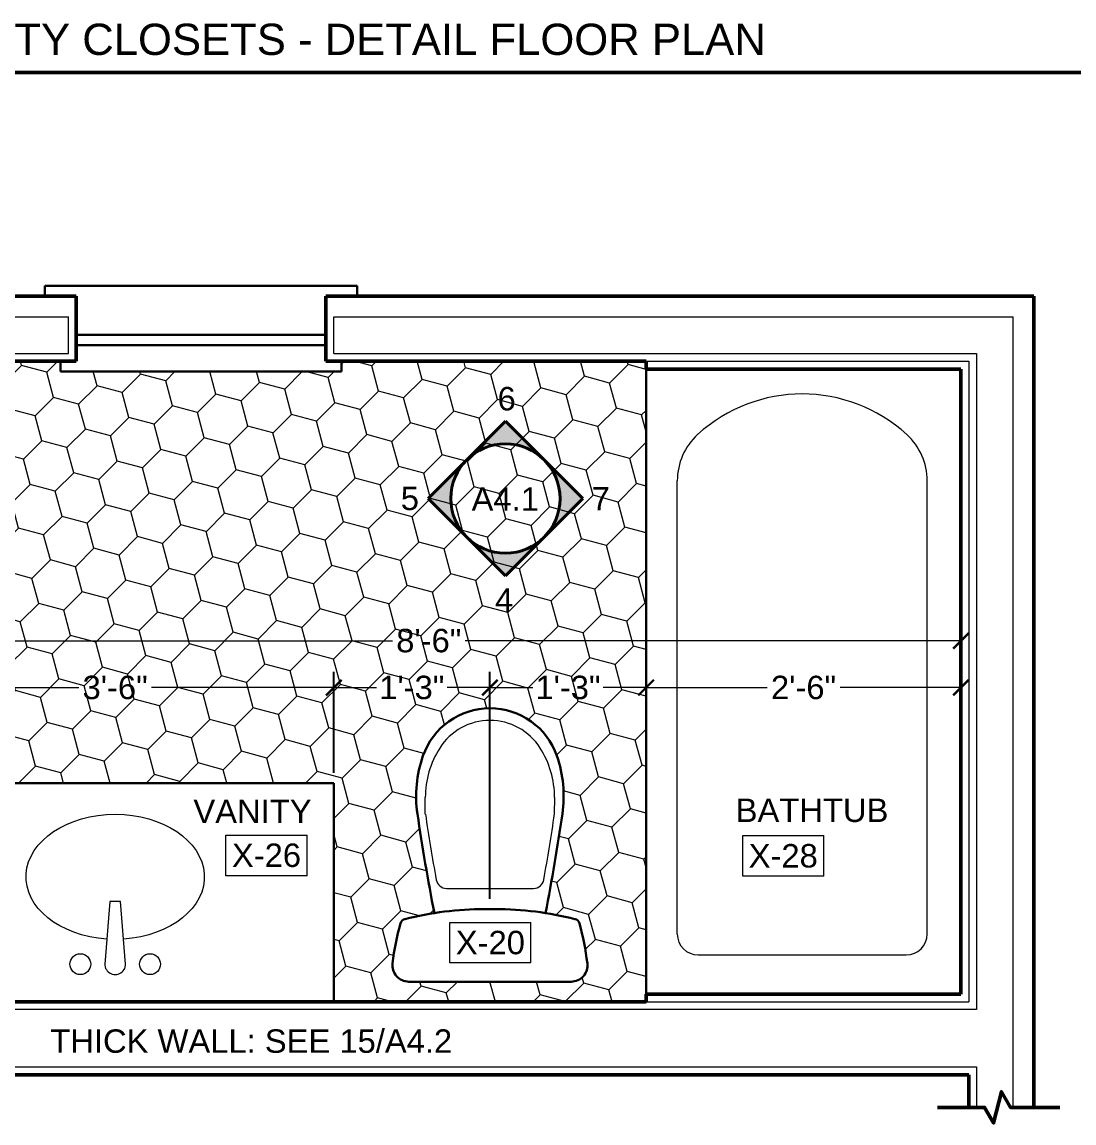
# Model space of a CAD drawing. Header units: inches. Extents: x -4969 to 16721, y 2489 to 24693.
# Drawn here: x 987.2 to 1088.2, y 3780.3 to 3886 of the extents above; entities that cross this region are included whole.
import ezdxf

# ---------------------------------------------------------------- set-up
doc = ezdxf.new("R2010")
doc.units = ezdxf.units.IN
doc.header["$MEASUREMENT"] = 0
doc.linetypes.add('DASHED', pattern=[0.75, 0.5, -0.25])
doc.layers.get('0').update_dxf_attribs({"lineweight": 5})
for name, color, linetype, lineweight in [('1', 1, 'Continuous', 9), ('2', 6, 'Continuous', 20), ('3', 3, 'Continuous', 30), ('5', 4, 'Continuous', 50), ('A-DIMSx', 7, 'Continuous', 9), ('A-LINK', 7, 'Continuous', 40), ('A-SYMB', 7, 'Continuous', 20), ('A-TEXTx', 7, 'Continuous', 20)]:
    doc.layers.add(name, color=color, linetype=linetype, lineweight=lineweight)
doc.styles.get("Standard").update_dxf_attribs({"font": 'Arial.ttf'})
doc.dimstyles.get("Standard").update_dxf_attribs({"dimtxt": 3, "dimasz": 2, "dimexe": 0.03125, "dimexo": 0.0625, "dimgap": 0.03125, "dimtad": 0, "dimtoh": 1, "dimdec": 4, "dimlfac": 0.99985, "dimzin": 0, "dimdsep": 46, "dimlunit": 4, "dimtxsty": 'Standard', "dimblk": 'ARCHTICK', "dimblk1": 'ARCHTICK', "dimblk2": 'ARCHTICK', "dimcen": 0.09, "dimclrt": 256, "dimadec": 0, "dimazin": 0, "dimtfac": 1, "dimtdec": 4, "dimtofl": 0, "dimtmove": 0, "dimatfit": 3, "dimfxl": 1, "dimtolj": 1, "dimtzin": 0, "dimarcsym": 0})

# ---------------------------------------------------------------- blocks, each defined once
blk = doc.blocks.new('window plan 24')
at = {"layer": '1'}
for p, q in [((181.69, 1833.26), (181.69, 1836.76)), ((207.19, 1833.26), (207.19, 1836.76))]:
    blk.add_line(p, q, dxfattribs=at)
at = {"layer": '3'}
for p, q in [((209.44, 1839.76), (179.44, 1839.76)), ((179.44, 1839.76), (179.44, 1838.76)), ((209.44, 1838.76), (209.44, 1839.76)), ((206.44, 1835.04), (182.44, 1835.04)), ((206.44, 1834.04), (182.44, 1834.04)), ((180.94, 1832.51), (180.94, 1831.51)), ((207.94, 1831.51), (207.94, 1832.51)), ((180.94, 1831.51), (207.94, 1831.51))]:
    blk.add_line(p, q, dxfattribs=at)
at = {"layer": '5'}
for p, q in [((182.44, 1832.51), (182.44, 1838.76)), ((206.44, 1832.51), (206.44, 1838.76))]:
    blk.add_line(p, q, dxfattribs=at)
blk = doc.blocks.new('TOILET round TOTO top')
at = {"layer": '1', "linetype": 'Continuous'}
for p, q in [((20663.27, 1803.45), (20664.85, 1803.46)), ((20656.14, 1801.42), (20656.14, 1793.04)), ((20663.28, 1791.03), (20664.85, 1791.02))]:
    blk.add_line(p, q, dxfattribs=at)
for centre, radius, start, end in [((20701.92, 1548.87), 257.49, 98.6329, 100.0541), ((20664.85, 1794.58), 8.87, 57.5383, 90), ((20657.14, 1801.42), 1, 100.0541, 180), ((20666.54, 1797.24), 5.72, 0, 57.5383), ((20666.54, 1797.24), 5.72, 302.4617, 0), ((20657.14, 1793.04), 1, 180, 259.8423), ((20691.55, 1985.1), 196.11, 259.8423, 261.7135), ((20664.85, 1799.9), 8.87, 270, 302.4617)]:
    blk.add_arc(centre, radius, start, end, dxfattribs=at)
at = {"layer": '3', "linetype": 'Continuous'}
for p, q in [((20647.17, 1797.24), (20647.17, 1805.04)), ((20647.17, 1797.24), (20647.17, 1789.44)), ((20654.14, 1797.75), (20654.14, 1797.24)), ((20654.14, 1796.73), (20654.14, 1797.24))]:
    blk.add_line(p, q, dxfattribs=at)
at = {"layer": '3', "linetype": 'DASHED'}
blk.add_line((20647.17, 1797.24), (20647.17, 1797.24), dxfattribs=at)
blk.add_line((20647.17, 1797.24), (20647.17, 1797.24), dxfattribs=at)
at = {"layer": '3', "linetype": 'Continuous'}
for centre, radius, start, end in [((20648.75, 1805.04), 1.57, 82.8564, 180), ((20645.51, 1779.25), 27.56, 74.7214, 82.8564), ((20652.62, 1805.27), 0.591, 14.0755, 74.7214), ((20622.64, 1797.75), 31.5, 0, 14.0755), ((20691.55, 1609.38), 196.86, 98.2539, 101.0651), ((20664.98, 1792.52), 11.81, 70.8883, 98.2539), ((20666.62, 1797.24), 6.81, 0, 70.8883), ((20666.62, 1797.24), 6.81, 289.1117, 0), ((20622.64, 1796.73), 31.5, 345.9245, 0), ((20691.55, 1985.1), 196.86, 258.9349, 261.7461), ((20664.98, 1801.97), 11.81, 261.7461, 289.1117), ((20648.75, 1789.44), 1.57, 180, 277.1436), ((20645.51, 1815.23), 27.56, 277.1436, 285.2786), ((20652.62, 1789.21), 0.591, 285.2786, 345.9245)]:
    blk.add_arc(centre, radius, start, end, dxfattribs=at)
blk = doc.blocks.new('_ArchTick')
at = {"color": 0, "linetype": 'ByBlock', "lineweight": 0, "const_width": 0.15}
blk.add_lwpolyline([(-0.5, -0.5), (0.5, 0.5)], dxfattribs=at)
blk = doc.blocks.new('*D215')
at = {"layer": 'A-DIMSx', "color": 0, "lineweight": -2, "ltscale": 0.1, "transparency": 16777216}
for p, q in [((975.11, 3817.93), (975.11, 3823.6)), ((1017.11, 3813.93), (1017.11, 3823.6))]:
    blk.add_line(p, q, dxfattribs=at)
at = {"layer": 'A-DIMSx', "color": 0, "lineweight": 5, "ltscale": 0.1, "transparency": 16777216}
for p, q in [((975.11, 3822.1), (992.62, 3822.1)), ((1017.11, 3822.1), (999.6, 3822.1))]:
    blk.add_line(p, q, dxfattribs=at)
at = {"layer": 'Defpoints', "color": 0, "ltscale": 0.1, "transparency": 16777216}
for p in [(1017.11, 3822.1), (975.11, 3816.93), (1017.11, 3812.93)]:
    blk.add_point(p, dxfattribs=at)
at = {"layer": 'A-DIMSx', "color": 0, "lineweight": 5, "ltscale": 0.1, "transparency": 16777216, "xscale": 1.5, "yscale": 1.5, "zscale": 1.5, "rotation": 180}
blk.add_blockref('_ArchTick', (975.11, 3822.1), dxfattribs=at)
at = {"layer": 'A-DIMSx', "color": 0, "lineweight": 5, "ltscale": 0.1, "transparency": 16777216, "xscale": 1.5, "yscale": 1.5, "zscale": 1.5}
blk.add_blockref('_ArchTick', (1017.11, 3822.1), dxfattribs=at)
at = {"layer": 'A-DIMSx', "ltscale": 0.1, "transparency": 16777216, "insert": (996.11, 3822.1), "char_height": 2.25, "attachment_point": 5}
blk.add_mtext('\\A1;3\'-6"', dxfattribs=at)
blk = doc.blocks.new('*D216')
at = {"layer": 'A-DIMSx', "color": 0, "lineweight": -2, "ltscale": 0.1, "transparency": 16777216}
for p, q in [((1047.11, 3792.93), (1047.11, 3823.6)), ((1077.36, 3793.68), (1077.36, 3823.6))]:
    blk.add_line(p, q, dxfattribs=at)
at = {"layer": 'A-DIMSx', "color": 0, "lineweight": 5, "ltscale": 0.1, "transparency": 16777216}
for p, q in [((1047.11, 3822.1), (1058.73, 3822.1)), ((1077.36, 3822.1), (1065.75, 3822.1))]:
    blk.add_line(p, q, dxfattribs=at)
at = {"layer": 'Defpoints', "color": 0, "ltscale": 0.1, "transparency": 16777216}
for p in [(1077.36, 3822.1), (1077.36, 3792.68), (1047.11, 3791.93)]:
    blk.add_point(p, dxfattribs=at)
at = {"layer": 'A-DIMSx', "color": 0, "lineweight": 5, "ltscale": 0.1, "transparency": 16777216, "xscale": 1.5, "yscale": 1.5, "zscale": 1.5, "rotation": 180}
blk.add_blockref('_ArchTick', (1047.11, 3822.1), dxfattribs=at)
at = {"layer": 'A-DIMSx', "color": 0, "lineweight": 5, "ltscale": 0.1, "transparency": 16777216, "xscale": 1.5, "yscale": 1.5, "zscale": 1.5}
blk.add_blockref('_ArchTick', (1077.36, 3822.1), dxfattribs=at)
at = {"layer": 'A-DIMSx', "ltscale": 0.1, "transparency": 16777216, "insert": (1062.24, 3822.1), "char_height": 2.25, "attachment_point": 5}
blk.add_mtext('\\A1;2\'-6"', dxfattribs=at)
blk = doc.blocks.new('*D218')
at = {"layer": 'A-DIMSx', "color": 0, "lineweight": -2, "ltscale": 0.1, "transparency": 16777216}
for p, q in [((975.11, 3817.93), (975.11, 3828.1)), ((1077.36, 3817.93), (1077.36, 3828.1))]:
    blk.add_line(p, q, dxfattribs=at)
at = {"layer": 'A-DIMSx', "color": 0, "lineweight": 5, "ltscale": 0.1, "transparency": 16777216}
for p, q in [((975.11, 3826.6), (1022.75, 3826.6)), ((1077.36, 3826.6), (1029.73, 3826.6))]:
    blk.add_line(p, q, dxfattribs=at)
at = {"layer": 'Defpoints', "color": 0, "ltscale": 0.1, "transparency": 16777216}
for p in [(1077.36, 3826.6), (975.11, 3816.93), (1077.36, 3816.93)]:
    blk.add_point(p, dxfattribs=at)
at = {"layer": 'A-DIMSx', "color": 0, "lineweight": 5, "ltscale": 0.1, "transparency": 16777216, "xscale": 1.5, "yscale": 1.5, "zscale": 1.5, "rotation": 180}
blk.add_blockref('_ArchTick', (975.11, 3826.6), dxfattribs=at)
at = {"layer": 'A-DIMSx', "color": 0, "lineweight": 5, "ltscale": 0.1, "transparency": 16777216, "xscale": 1.5, "yscale": 1.5, "zscale": 1.5}
blk.add_blockref('_ArchTick', (1077.36, 3826.6), dxfattribs=at)
at = {"layer": 'A-DIMSx', "ltscale": 0.1, "transparency": 16777216, "insert": (1026.24, 3826.6), "char_height": 2.25, "attachment_point": 5}
blk.add_mtext('\\A1;8\'-6"', dxfattribs=at)
blk = doc.blocks.new('*D221')
at = {"layer": 'A-DIMSx', "color": 0, "lineweight": -2, "ltscale": 0.1, "transparency": 16777216}
for p, q in [((1017.11, 3813.93), (1017.11, 3823.6)), ((1032.11, 3801.83), (1032.11, 3823.6))]:
    blk.add_line(p, q, dxfattribs=at)
at = {"layer": 'A-DIMSx', "color": 0, "lineweight": 5, "ltscale": 0.1, "transparency": 16777216}
for p, q in [((1017.11, 3822.1), (1021.23, 3822.1)), ((1032.11, 3822.1), (1028, 3822.1))]:
    blk.add_line(p, q, dxfattribs=at)
at = {"layer": 'Defpoints', "color": 0, "ltscale": 0.1, "transparency": 16777216}
for p in [(1032.11, 3822.1), (1017.11, 3812.93), (1032.11, 3800.83)]:
    blk.add_point(p, dxfattribs=at)
at = {"layer": 'A-DIMSx', "color": 0, "lineweight": 5, "ltscale": 0.1, "transparency": 16777216, "xscale": 1.5, "yscale": 1.5, "zscale": 1.5, "rotation": 180}
blk.add_blockref('_ArchTick', (1017.11, 3822.1), dxfattribs=at)
at = {"layer": 'A-DIMSx', "color": 0, "lineweight": 5, "ltscale": 0.1, "transparency": 16777216, "xscale": 1.5, "yscale": 1.5, "zscale": 1.5}
blk.add_blockref('_ArchTick', (1032.11, 3822.1), dxfattribs=at)
at = {"layer": 'A-DIMSx', "ltscale": 0.1, "transparency": 16777216, "insert": (1024.61, 3822.1), "char_height": 2.25, "attachment_point": 5}
blk.add_mtext('\\A1;1\'-3"', dxfattribs=at)
blk = doc.blocks.new('*D222')
at = {"layer": 'A-DIMSx', "color": 0, "lineweight": -2, "ltscale": 0.1, "transparency": 16777216}
for p, q in [((1032.11, 3801.83), (1032.11, 3823.6)), ((1047.11, 3793.43), (1047.11, 3823.6))]:
    blk.add_line(p, q, dxfattribs=at)
at = {"layer": 'A-DIMSx', "color": 0, "lineweight": 5, "ltscale": 0.1, "transparency": 16777216}
for p, q in [((1032.11, 3822.1), (1036.23, 3822.1)), ((1047.11, 3822.1), (1043, 3822.1))]:
    blk.add_line(p, q, dxfattribs=at)
at = {"layer": 'Defpoints', "color": 0, "ltscale": 0.1, "transparency": 16777216}
for p in [(1047.11, 3822.1), (1032.11, 3800.83), (1047.11, 3792.43)]:
    blk.add_point(p, dxfattribs=at)
at = {"layer": 'A-DIMSx', "color": 0, "lineweight": 5, "ltscale": 0.1, "transparency": 16777216, "xscale": 1.5, "yscale": 1.5, "zscale": 1.5, "rotation": 180}
blk.add_blockref('_ArchTick', (1032.11, 3822.1), dxfattribs=at)
at = {"layer": 'A-DIMSx', "color": 0, "lineweight": 5, "ltscale": 0.1, "transparency": 16777216, "xscale": 1.5, "yscale": 1.5, "zscale": 1.5}
blk.add_blockref('_ArchTick', (1047.11, 3822.1), dxfattribs=at)
at = {"layer": 'A-DIMSx', "ltscale": 0.1, "transparency": 16777216, "insert": (1039.61, 3822.1), "char_height": 2.25, "attachment_point": 5}
blk.add_mtext('\\A1;1\'-3"', dxfattribs=at)
blk = doc.blocks.new('CALLOUT - EQUIPMENT')
at = {"layer": 'A-SYMB', "lineweight": 20, "ltscale": 0.1}
for p, q in [((6507.92, 5642.87), (6523.51, 5642.87)), ((6507.92, 5635.08), (6507.92, 5642.87)), ((6523.51, 5635.08), (6523.51, 5642.87)), ((6523.51, 5635.08), (6507.92, 5635.08))]:
    blk.add_line(p, q, dxfattribs=at)
blk = doc.blocks.new('Elevation Callout - 1')
at = {"layer": 'A-LINK', "ltscale": 0.1}
blk.add_hatch(color=152, dxfattribs=at).paths.add_polyline_path([(2031.59, 7377.65), (2039.01, 7370.23), (2046.43, 7377.65, -0.198912), (2039.01, 7374.58, -0.198912)])
at = {"layer": 'A-LINK', "color": 152, "ltscale": 0.1}
for q in [(2031.59, 7377.65), (2046.43, 7377.65)]:
    blk.add_line((2039.01, 7370.23), q, dxfattribs=at)
blk.add_circle((2039.01, 7385.08), 10.5, dxfattribs=at)

msp = doc.modelspace()

# ---------------------------------------------------------------- hatches: boundary and pattern name
at = {"layer": '1', "lineweight": 0, "ltscale": 0.25}
h = msp.add_hatch(dxfattribs=at)
h.set_pattern_fill('HONEY', color=256, scale=20, angle=45)
h.paths.add_polyline_path([(1047.1122817, 3791.9347604), (1047.1122817, 3853.4347604), (1017.8618083, 3853.4347604), (1017.8618083, 3852.4347604), (990.8618083, 3852.4347604), (990.8618083, 3853.4347604), (939.1122817, 3853.4347604), (939.1122817, 3850.1847604), (938.8622817, 3850.1847604), (938.8622817, 3820.1847604), (939.1122817, 3820.1847604), (939.1122817, 3816.9347604), (975.1122817, 3816.9347604), (975.1122817, 3812.9347604), (1017.1122817, 3812.9347604), (1017.1122817, 3791.9347604)])
h.paths.add_polyline_path([(1022.7538449, 3795.6306681, -0.0355106559), (1023.5140217, 3799.4659312, -0.2709718046), (1023.9401044, 3799.8831594, -0.022913817), (1026.7681215, 3800.4559689, -0.0122668181), (1025.1475762, 3809.9771006, -0.119975666), (1025.6762683, 3815.5400933, -0.3195651297), (1032.1122817, 3820.1213953, -0.3195651297), (1038.548295, 3815.5400933, -0.119975666), (1039.0769871, 3809.9771006, -0.0122668181), (1037.4564418, 3800.4559689, -0.0229138173), (1040.284459, 3799.8831594, -0.2709717864), (1040.7105416, 3799.4659312, -0.0355106559), (1041.4707184, 3795.6306681, -0.4512211699), (1039.9080423, 3793.8599172), (1032.1122817, 3793.8599172), (1024.316521, 3793.8599172, -0.4512211699)], flags=16)

# ---------------------------------------------------------------- linework, layer by layer
at = {"layer": '1'}
for p, q in [((932.0096563, 3857.6847604), (991.6118083, 3857.6847604)), ((1017.1118083, 3857.6847604), (1082.3622817, 3857.6847604)), ((1082.3622817, 3781.8039303), (1082.3622817, 3857.6847604)), ((938.3622817, 3854.1847604), (991.6118083, 3854.1847604)), ((1017.1118083, 3854.1847604), (1078.8622817, 3854.1847604)), ((1078.8622817, 3854.1847604), (1078.8622817, 3791.1847604)), ((1047.1122817, 3853.4347604), (1078.1122817, 3853.4347604)), ((1078.1122817, 3853.4347604), (1078.1122817, 3791.9347604)), ((1047.1122817, 3791.9347604), (1078.1122817, 3791.9347604)), ((1078.8622817, 3791.1847604), (974.3622817, 3791.1847604)), ((969.1122817, 3785.6847604), (1078.8622817, 3785.6847604)), ((1078.8622817, 3785.6847604), (1078.8622817, 3781.8039303))]:
    msp.add_line(p, q, dxfattribs=at)
at = {"layer": '2'}
for p, q in [((1050.1122817, 3798.4347604), (1050.1122817, 3841.9610286)), ((1074.1122817, 3798.4347604), (1074.1122817, 3841.9610286)), ((1052.1122817, 3796.4347604), (1072.1122817, 3796.4347604))]:
    msp.add_line(p, q, dxfattribs=at)
at = {"layer": '2', "ltscale": 0.25}
for p, q in [((995.6122817, 3801.5511704), (995.1122817, 3795.5511704)), ((996.6122817, 3801.5511704), (995.6122817, 3801.5511704)), ((997.1122817, 3795.5511704), (996.6122817, 3801.5511704))]:
    msp.add_line(p, q, dxfattribs=at)
for centre in [(992.763435, 3795.5511704), (999.4611283, 3795.5511704)]:
    msp.add_circle(centre, 1, dxfattribs=at)
at = {"layer": '2'}
for centre, radius, start, end in [((1062.1122817, 3835.3898496), 14.8983366, 47.601478879, 132.398521121), ((1056.1122817, 3841.9610286), 6, 132.398521121, 180), ((1068.1122817, 3841.9610286), 6, 0, 47.601478879), ((1052.1122817, 3798.4347604), 2, 180, 270), ((1072.1122817, 3798.4347604), 2, 270, 0)]:
    msp.add_arc(centre, radius, start, end, dxfattribs=at)
at = {"layer": '2', "ltscale": 0.25}
msp.add_arc((996.1122817, 3795.5511704), 1, 170.472716619, 9.527283382, dxfattribs=at)
at = {"layer": '2', "ltscale": 0.25, "extrusion": (0, 0, -1)}
msp.add_ellipse((996.1122817, 3803.9347604), major_axis=(8.5662936, 0), ratio=0.7004196088, start_param=1.6642265454, end_param=7.7605514153, dxfattribs=at)
at = {"layer": '3'}
for p, q in [((1047.1122817, 3791.9347604), (1047.1122817, 3853.4347604)), ((975.1122817, 3812.9347604), (1017.1122817, 3812.9347604)), ((1017.1122817, 3791.9347604), (1017.1122817, 3812.9347604))]:
    msp.add_line(p, q, dxfattribs=at)
at = {"layer": '5', "ltscale": 0.1}
msp.add_line((933.746427, 3881.1523771), (1217.8061026, 3881.1523771), dxfattribs=at)
at = {"layer": '5'}
for p, q in [((932.0096563, 3859.6847604), (992.3618083, 3859.6847604)), ((1016.3618083, 3859.6847604), (1084.3622817, 3859.6847604)), ((1084.3622817, 3781.8039303), (1084.3622817, 3859.6847604)), ((992.3618083, 3853.4347604), (939.1122817, 3853.4347604)), ((1047.1122817, 3853.4347604), (1016.3618083, 3853.4347604)), ((1047.1122817, 3852.6847604), (1047.1122817, 3853.4347604)), ((1077.3622817, 3852.6847604), (1047.1122817, 3852.6847604)), ((1077.3622817, 3792.6847604), (1077.3622817, 3852.6847604)), ((1047.1122817, 3792.6847604), (1077.3622817, 3792.6847604)), ((1047.1122817, 3791.9347604), (1047.1122817, 3792.6847604)), ((975.1122817, 3791.9347604), (1047.1122817, 3791.9347604)), ((1078.1122817, 3784.9347604), (968.3622817, 3784.9347604)), ((1078.1122817, 3781.8039303), (1078.1122817, 3784.9347604))]:
    msp.add_line(p, q, dxfattribs=at)
msp.add_lwpolyline([(1086.8622817, 3781.8039303), (1082.1089972, 3781.8039303), (1081.2429718, 3783.3039303), (1080.4929718, 3780.3039303), (1079.6269464, 3781.8039303), (1075.1122817, 3781.8039303)], dxfattribs=at)

# ---------------------------------------------------------------- block references
msp.add_blockref('window plan 24', (809.9232297, 2020.9251852))
at = {"color": 152, "ltscale": 0.1, "yscale": 0.5, "zscale": 0.5}
for p, xscale, rotation in [((14.0956034, 7532.7902492), -0.5, 180), ((-2658.9371729, 4859.7574729), 0.5, 269.9999999999983), ((4726.1384108, 2820.7474418), 0.5, 90), ((2053.1056345, 147.7146655), -0.5, 359.9999999999983)]:
    msp.add_blockref('Elevation Callout - 1', p, dxfattribs=dict(at, xscale=xscale, rotation=rotation))
at = {"ltscale": 0.1, "rotation": 90.00000000000006}
msp.add_blockref('TOILET round TOTO top', (2829.3529159, -16853.3105902), dxfattribs=at)
at = {"layer": '2', "ltscale": 0.25, "xscale": 0.5, "yscale": 0.5, "zscale": 0.5}
for p in [(-2247.2123914, 986.5035149), (-2197.5679264, 986.4527669), (-2225.7030917, 978.1247398)]:
    msp.add_blockref('CALLOUT - EQUIPMENT', p, dxfattribs=at)

# ---------------------------------------------------------------- texts
at = {"ltscale": 0.1, "insert": (936.1396284, 3885.8379538), "char_height": 3, "width": 156.107329603, "attachment_point": 1}
msp.add_mtext('KITCHEN / DINING / UTILITY CLOSETS - DETAIL FLOOR PLAN', dxfattribs=at)
at = {"layer": 'A-LINK', "color": 152, "ltscale": 0.1, "attachment_point": 5}
for s, insert, char_height, width in [('6', (1033.7196715, 3849.8210017), 2.25, 1.734732483), ('5', (1024.4223441, 3840.2524574), 2.25, 1.734732483), ('{\\H0.75x;A4.1}', (1033.5828262, 3840.2037206), 3, 4.925655415), ('{\\H1.5x;7}', (1042.7576605, 3840.2330733), 1.5, 1.640711521), ('4', (1033.4682099, 3830.5097934), 2.25, 1.734732483)]:
    msp.add_mtext(s, dxfattribs=dict(at, insert=insert, char_height=char_height, width=width))
at = {"layer": 'A-TEXTx', "ltscale": 0.5, "char_height": 2.25}
for s, insert, width, attachment_point in [('{VANITY}', (1003.6269463, 3811.3415601), 9.43024395, 1), ('{BATHTUB}', (1055.7211266, 3811.4484243), 16.441011958, 1), ('{X-26}', (1010.6451479, 3805.9896242), 1.821971046, 5), ('{X-28}', (1060.289613, 3805.9388762), 1.821971046, 5), ('{X-20}', (1032.1544476, 3797.610849), 1.821971046, 5)]:
    msp.add_mtext(s, dxfattribs=dict(at, insert=insert, width=width, attachment_point=attachment_point))
at = {"layer": 'A-TEXTx', "color": 152, "ltscale": 0.25, "insert": (989.8808385, 3788.1491665), "char_height": 2.25, "attachment_point": 4}
msp.add_mtext('THICK WALL: SEE 15/A4.2', dxfattribs=at)

# ---------------------------------------------------------------- dimensions: what is measured, and where the dimension line sits
at = {"layer": 'A-DIMSx', "ltscale": 0.1}
for base, p1, p2, text, picture, middle in [((1077.3622817, 3826.6023893), (975.1122817, 3816.9347604), (1077.3622817, 3816.9347604), '8\'-6"', '*D218', (1026.2372817, 3826.6023893)), ((1077.3622817, 3822.1023893), (1047.1122817, 3791.9347604), (1077.3622817, 3792.6847604), '2\'-6"', '*D216', (1062.2372817, 3822.1023893))]:
    dim = msp.add_linear_dim(base=base, p1=p1, p2=p2, text=text, dimstyle='Standard', override={"dimtxt": 2.25, "dimasz": 1.5, "dimexe": 1.5, "dimexo": 1, "dimgap": 0.5, "dimlfac": -47.9928, "dimlwd": 5}, dxfattribs=at)
    dim.commit()
    dim.dimension.update_dxf_attribs({"geometry": picture, "text_midpoint": middle})
for base, p1, p2, picture, middle in [((1017.1122817, 3822.1023893), (975.1122817, 3816.9347604), (1017.1122817, 3812.9347604), '*D215', (996.1122817, 3822.1023893)), ((1032.1122817, 3822.1023893), (1017.1122817, 3812.9347604), (1032.1122817, 3800.8288547), '*D221', (1024.6122817, 3822.1023893)), ((1047.1122817, 3822.1023893), (1032.1122817, 3800.8288547), (1047.1122817, 3792.4347604), '*D222', (1039.6122817, 3822.1023893))]:
    dim = msp.add_linear_dim(base=base, p1=p1, p2=p2, dimstyle='Standard', override={"dimtxt": 2.25, "dimasz": 1.5, "dimexe": 1.5, "dimexo": 1, "dimgap": 0.5, "dimlfac": -47.9928, "dimlwd": 5}, dxfattribs=at)
    dim.commit()
    dim.dimension.update_dxf_attribs({"geometry": picture, "text_midpoint": middle})

doc.saveas('drawing.dxf')
